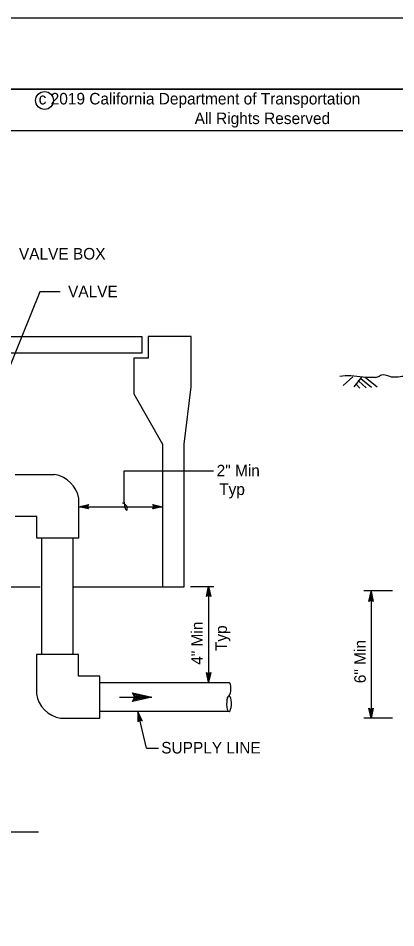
# Model space of a CAD drawing. Extents: x -893 to 867, y -474 to 712.
# Drawn here: x -182 to 47, y 161 to 712 of the extents above; entities that cross this region are included whole.
import ezdxf

# ---------------------------------------------------------------- set-up
doc = ezdxf.new("R2010")
doc.units = 0
for name, color, linetype in [('10 Sheet Format', 7, 'Continuous'), ('56 Stage 3 Anno', 7, 'Continuous'), ('57 Undefined', 7, 'Continuous'), ('59 Sndwall Anno', 7, 'Continuous'), ('60 Nongeo Data', 7, 'Continuous')]:
    doc.layers.add(name, color=color, linetype=linetype)

msp = doc.modelspace()

# ---------------------------------------------------------------- linework, layer by layer
at = {"layer": '10 Sheet Format'}
for p, q in [((-863.45, 668.96), (836.55, 668.96)), ((-813.45, 643.96), (811.55, 643.96))]:
    msp.add_line(p, q, dxfattribs=at)
for points in [[(-893.45, -474.04), (866.55, -474.04), (866.55, 711.96), (-893.45, 711.96)], [(-863.45, -431.04), (836.55, -431.04), (836.55, 668.96), (-863.45, 668.96)]]:
    msp.add_lwpolyline(points, close=True, dxfattribs=at)
msp.add_circle((-166.15, 662.07), 5.42, dxfattribs=at)
at = {"layer": '56 Stage 3 Anno'}
for p, q in [((-169.06, 546.1), (-207.96, 449.97)), ((-156.63, 546.1), (-169.06, 546.1)), ((-117.78, 437.57), (-63.64, 437.57)), ((-117.78, 418.53), (-117.78, 437.57)), ((-145.35, 415.84), (-94.51, 415.84)), ((-77.52, 367.38), (-63.52, 367.38)), ((-67.91, 361.38), (-66.57, 367.38)), ((-67.55, 361.6), (-66.57, 366)), ((-67.19, 361.83), (-66.57, 364.62)), ((-66.57, 367.38), (-66.57, 309.4)), ((-66.57, 367.38), (-66.57, 367.38)), ((-66.57, 367.38), (-65.24, 361.38)), ((-66.57, 364.62), (-65.94, 361.8)), ((-66.56, 365.99), (-65.59, 361.62)), ((44.98, 364.82), (27.6, 364.82)), ((30.61, 358.45), (31.95, 364.45)), ((31.95, 364.45), (31.95, 287.64)), ((31.95, 364.45), (31.95, 364.45)), ((31.95, 364.45), (33.28, 358.45)), ((-66.57, 362.18), (-67.91, 361.38)), ((-67.91, 361.38), (-67.91, 361.38)), ((-66.84, 362.01), (-66.57, 363.24)), ((-66.57, 363.24), (-66.3, 362.03)), ((-65.24, 361.38), (-66.57, 362.18)), ((-65.24, 361.38), (-65.24, 361.38)), ((31.95, 359.25), (30.61, 358.45)), ((30.61, 358.45), (30.61, 358.45)), ((30.96, 358.67), (31.95, 363.07)), ((31.32, 358.9), (31.94, 361.69)), ((31.67, 359.07), (31.94, 360.3)), ((31.94, 361.69), (32.57, 358.86)), ((31.94, 360.3), (32.21, 359.1)), ((31.95, 363.06), (32.92, 358.68)), ((33.28, 358.45), (31.95, 359.25)), ((33.28, 358.45), (33.28, 358.45)), ((-66.57, 309.4), (-67.9, 315.4)), ((-67.9, 315.4), (-67.9, 315.4)), ((-67.9, 315.4), (-66.57, 314.6)), ((-66.57, 309.4), (-67.9, 315.4)), ((-67.9, 315.4), (-67.9, 315.4)), ((-67.9, 315.4), (-66.57, 314.6)), ((-66.57, 310.79), (-67.54, 315.16)), ((-66.57, 310.79), (-67.54, 315.16)), ((-66.56, 312.16), (-67.19, 314.98)), ((-66.56, 312.16), (-67.19, 314.98)), ((-66.56, 313.54), (-66.83, 314.75)), ((-66.56, 313.54), (-66.83, 314.75)), ((-66.57, 314.6), (-65.23, 315.4)), ((-65.23, 315.4), (-66.57, 309.4)), ((-66.57, 314.6), (-65.23, 315.4)), ((-65.23, 315.4), (-66.57, 309.4)), ((-65.58, 315.18), (-66.56, 310.78)), ((-65.58, 315.18), (-66.56, 310.78)), ((-65.94, 314.95), (-66.56, 312.16)), ((-65.94, 314.95), (-66.56, 312.16)), ((-66.29, 314.77), (-66.56, 313.54)), ((-66.29, 314.77), (-66.56, 313.54)), ((-65.23, 315.4), (-65.23, 315.4)), ((-65.23, 315.4), (-65.23, 315.4)), ((-66.57, 309.4), (-66.57, 309.4)), ((-66.57, 309.4), (-66.57, 309.4)), ((31.95, 287.64), (30.62, 293.64)), ((30.62, 293.64), (30.62, 293.64)), ((30.62, 293.64), (31.95, 292.84)), ((31.94, 289.03), (30.97, 293.4)), ((31.95, 290.4), (31.32, 293.23)), ((31.95, 291.78), (31.68, 292.99)), ((31.95, 292.84), (33.29, 293.64)), ((33.29, 293.64), (31.95, 287.64)), ((32.93, 293.42), (31.95, 289.02)), ((32.57, 293.19), (31.95, 290.4)), ((32.22, 293.01), (31.95, 291.78)), ((33.29, 293.64), (33.29, 293.64)), ((-104.35, 269.56), (-109.56, 291.62)), ((-106.88, 286.09), (-109.56, 291.62)), ((-109.56, 291.62), (-109.56, 291.62)), ((-109.56, 291.62), (-109.48, 285.47)), ((-109.25, 290.26), (-109.18, 285.78)), ((-107.27, 286.21), (-109.24, 290.27)), ((-107.68, 286.36), (-108.92, 288.93)), ((-108.92, 288.93), (-108.89, 286.04)), ((-108.06, 286.45), (-108.61, 287.58)), ((-108.61, 287.58), (-108.59, 286.35)), ((44.98, 287.64), (27.6, 287.64)), ((31.95, 287.64), (31.95, 287.64)), ((-109.48, 285.47), (-108.37, 286.56)), ((-109.48, 285.47), (-109.48, 285.47)), ((-108.37, 286.56), (-106.88, 286.09)), ((-106.88, 286.09), (-106.88, 286.09)), ((-104.35, 269.56), (-97.02, 269.56))]:
    msp.add_line(p, q, dxfattribs=at)
for points in [[(-139.44, 414.52), (-145.35, 415.84), (-139.44, 417.15), (-139.65, 416.8), (-143.98, 415.84), (-139.65, 414.87), (-139.86, 415.22), (-142.63, 415.84), (-139.86, 416.45), (-140.07, 416.1), (-141.27, 415.84), (-140.07, 415.57), (-140.23, 415.84), (-139.44, 417.15), (-140.23, 415.84)], [(-100.42, 417.16), (-94.51, 415.84), (-100.42, 414.53), (-100.21, 414.88), (-95.88, 415.84), (-100.21, 416.81), (-100, 416.46), (-97.23, 415.84), (-100, 415.23), (-99.79, 415.58), (-98.59, 415.84), (-99.79, 416.11), (-99.63, 415.84), (-100.42, 414.53), (-99.63, 415.84)]]:
    msp.add_lwpolyline(points, close=True, dxfattribs=at)
msp.add_spline([(-117.78, 418.53), (-117.73, 417.23), (-117.5, 415.64), (-116.97, 414.34), (-116.32, 413.75), (-116.02, 415.64), (-116.61, 416.58), (-117.56, 417.46), (-118.38, 417.94), (-118.74, 418.23)], degree=3, dxfattribs=at)
at = {"layer": '57 Undefined'}
msp.add_line((-255.64, 218.71), (-169.76, 218.71), dxfattribs=at)
at = {"layer": '59 Sndwall Anno'}
for p, q in [((20.82, 494.48), (15.12, 489.41)), ((26.23, 494.44), (21.53, 488.46)), ((24.59, 491.89), (28.99, 487.89)), ((25.77, 493.54), (32.21, 488.24)), ((28.42, 494.42), (35.63, 488.49)), ((23.03, 490.18), (25.09, 487.65))]:
    msp.add_line(p, q, dxfattribs=at)
at = {"layer": '60 Nongeo Data'}
for p, q in [((-77.13, 518.93), (-103.2, 518.93)), ((-103.2, 518.93), (-103.2, 505.9)), ((-77.13, 488.51), (-77.13, 518.93)), ((-103.2, 505.9), (-111.9, 505.9)), ((-111.9, 505.9), (-111.9, 484.17)), ((34.72, 494.12), (37.16, 495.05)), ((-81.48, 453.74), (-77.13, 488.51)), ((-111.9, 484.17), (-94.51, 453.74)), ((-94.51, 453.74), (-94.51, 423.32)), ((-81.48, 367.27), (-81.48, 453.74)), ((-183.92, 435.39), (-160.02, 435.39)), ((-145.35, 396.82), (-145.35, 420.72)), ((-94.51, 423.77), (-94.51, 367.27)), ((-170.88, 409.85), (-183.92, 409.85)), ((-170.88, 396.82), (-170.88, 409.85)), ((-145.35, 396.82), (-170.88, 396.82)), ((-167.74, 326.27), (-167.74, 396.74)), ((-148.87, 326.27), (-148.87, 396.74)), ((-260.78, 367.27), (-168.77, 367.27)), ((-148.76, 367.27), (-94.51, 367.27)), ((-94.51, 367.27), (-81.48, 367.27)), ((-145.59, 326.25), (-171.12, 326.25)), ((-171.12, 326.25), (-171.12, 302.35)), ((-145.59, 313.21), (-145.59, 326.25)), ((-132.55, 313.21), (-145.59, 313.21)), ((-132.55, 287.68), (-132.55, 313.21)), ((-54.32, 309.14), (-132.55, 309.14)), ((-120.74, 300.45), (-101.05, 300.45)), ((-111.29, 300.45), (-112.86, 303.08)), ((-112.86, 303.08), (-112.86, 303.08)), ((-112.86, 303.08), (-101.05, 300.45)), ((-101.05, 300.45), (-112.86, 297.83)), ((-112.86, 297.83), (-111.29, 300.45)), ((-112.86, 297.83), (-112.86, 297.83)), ((-112.44, 302.38), (-103.77, 300.45)), ((-103.79, 300.44), (-112.4, 298.53)), ((-106.49, 300.45), (-112.05, 299.22)), ((-111.98, 301.68), (-106.49, 300.45)), ((-111.63, 300.99), (-109.21, 300.45)), ((-109.21, 300.45), (-111.59, 299.92)), ((-101.05, 300.45), (-101.05, 300.45)), ((-53.5, 300.65), (-54.08, 301.48)), ((-156.45, 287.68), (-132.55, 287.68)), ((-54.32, 291.75), (-132.55, 291.75))]:
    msp.add_line(p, q, dxfattribs=at)
msp.add_lwpolyline([(-321.08, 508.93), (-321.08, 518.93), (-107.2, 518.93), (-107.2, 508.93)], close=True, dxfattribs=at)
for centre, radius, start, end in [((-162.98, 417.75), 17.89, 9.5489, 80.4512), ((-153.49, 305.32), 17.89, 189.5489, 260.4512), ((-77.67, 315.84), 27.56, 324.3424, 332.0465)]:
    msp.add_arc(centre, radius, start, end, dxfattribs=at)
for centre, major_axis, ratio, start_param, end_param in [((-54.64, 304.37), (0.42, 4.76), 0.31225, 4.417243, 6.306526), ((-54.22, 296.51), (0, 4.77), 0.302233, 0.773742, 5.764378)]:
    msp.add_ellipse(centre, major_axis=major_axis, ratio=ratio, start_param=start_param, end_param=end_param, dxfattribs=at)
for points in [[(34.72, 494.12), (27.11, 494.33), (19.7, 495.17), (12.93, 494.82)], [(83.99, 495.97), (79.43, 494.94), (72.51, 494.85), (65.7, 495.28), (58.38, 494.1), (52.67, 494.84), (44.3, 494.44), (38.34, 495.6), (37.16, 495.05)]]:
    msp.add_spline(points, degree=3, dxfattribs=at)

# ---------------------------------------------------------------- texts
at = {"layer": '10 Sheet Format'}
for s, p in [('c 2019 California Department of Transportation', (-169.7, 659.67)), ('All Rights Reserved', (-75.07, 647.77))]:
    msp.add_text(s, height=7, dxfattribs=at).set_placement(p)
at = {"layer": '57 Undefined'}
for s, p in [('VALVE BOX', (-181.71, 565.68)), ('VALVE  ', (-151.89, 542.85)), ('2" Min', (-61.72, 434.26)), ('Typ', (-60.18, 422.93)), ('SUPPLY LINE', (-95.34, 266.27))]:
    msp.add_text(s, height=7, dxfattribs=at).set_placement(p)
for s, p in [('4" Min', (-70.12, 320.01)), ('Typ', (-55.5, 328.31)), ('6" Min', (28.79, 308.85))]:
    msp.add_text(s, height=7, rotation=90, dxfattribs=at).set_placement(p)

doc.saveas('drawing.dxf')
